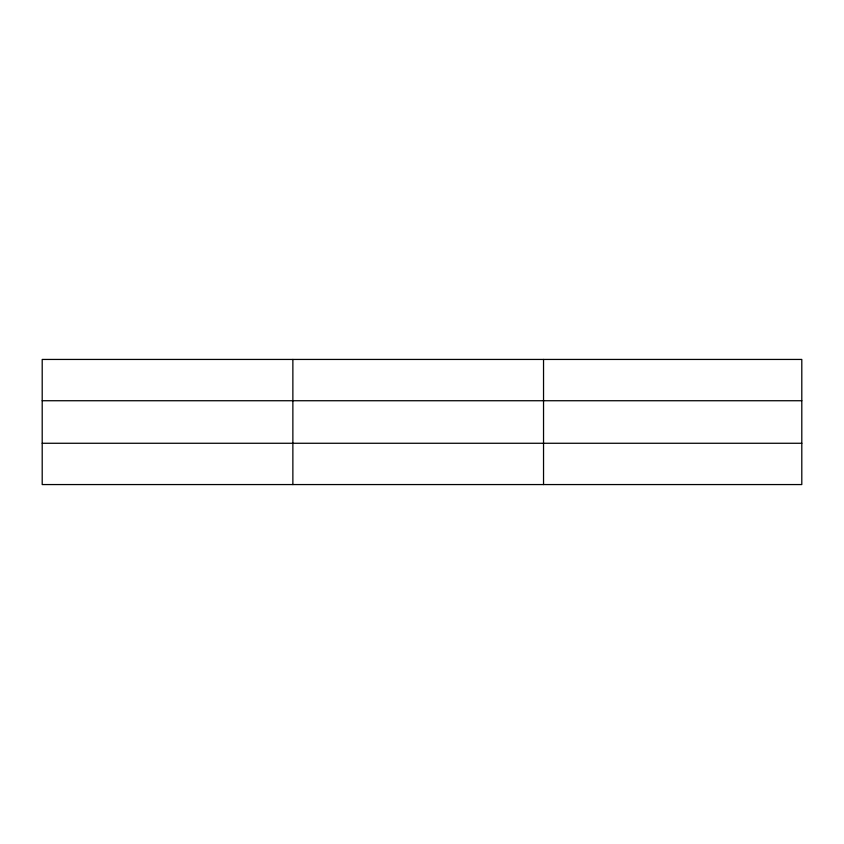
<?xml version="1.0" encoding="UTF-8"?>
<svg xmlns="http://www.w3.org/2000/svg" width="844" height="844" viewBox="0 0 844 844"><rect width="100%" height="100%" fill="white"/><g stroke="black" fill="none" stroke-linecap="round" stroke-linejoin="round"><path stroke-width="1.27" d="M292.868 359.438L292.868 484.561M543.536 359.438L543.536 484.561M801.8 443.269L801.8 484.561L42.2 484.561L42.2 359.438L801.8 359.438L801.8 443.269L42.2 443.269M42.2 400.731L801.8 400.731"/></g></svg>
